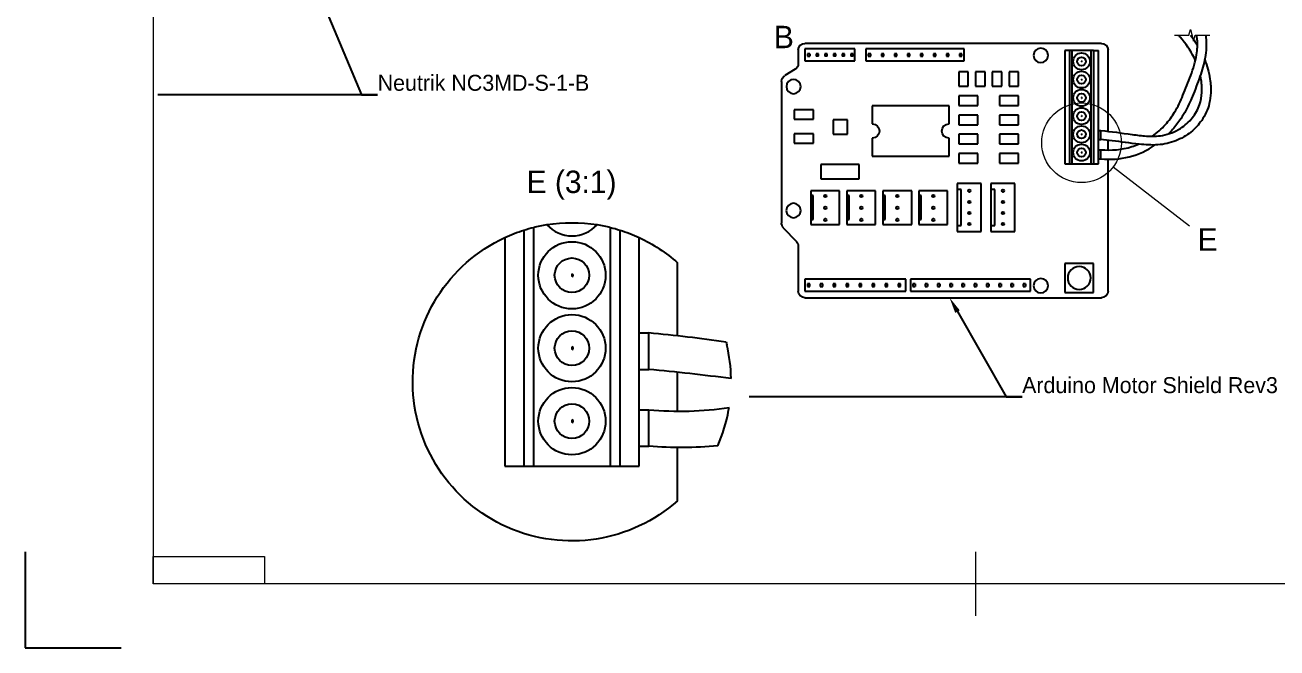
# Model space of a CAD drawing. Header units: millimetres. Extents: x 0 to 297, y 0 to 210.
# Drawn here: x 0 to 195.6, y 0 to 97.4 of the extents above; entities that cross this region are included whole.
import ezdxf
from ezdxf import colors
from ezdxf.entities.mleader import LeaderData, LeaderLine
from ezdxf.math import Vec2, Vec3

# ---------------------------------------------------------------- set-up
doc = ezdxf.new("R2010")
doc.units = ezdxf.units.MM
doc.header["$LTSCALE"] = 0.75
doc.linetypes.add('CENTER2', pattern=[28.575, 19.05, -3.175, 3.175, -3.175])
for name, color, linetype, lineweight in [('Annotations', 7, 'Continuous', 13), ('BORDER', 7, 'Continuous', 13), ('Break Lines', 7, 'Continuous', 13), ('Detail Boundary', 7, 'Continuous', 13), ('Leaders', 7, 'Continuous', 13), ('Section Lines', 7, 'CENTER2', 13), ('View Labels', 7, 'Continuous', 13), ('Visible', 7, 'Continuous', 25)]:
    doc.layers.add(name, color=color, linetype=linetype, lineweight=lineweight)
doc.styles.get("Standard").update_dxf_attribs({"font": ''})
doc.styles.get('Standard').set_extended_font_data('Inter Variable Text Medium')
picture_1 = doc.add_image_def('image1.png', size_in_pixel=(1400, 346))

# ---------------------------------------------------------------- blocks, each defined once
blk = doc.blocks.new('ISO_A4(L)_SHEET')
at = {"layer": 'BORDER'}
for p, q in [((20, 200), (20, 10)), ((148.5, 5), (148.5, 15)), ((287, 10), (20, 10))]:
    blk.add_line(p, q, dxfattribs=at)
at = {"layer": 'Defpoints'}
for p, q in [((0, 15), (0, 0)), ((0, 0), (15, 0))]:
    blk.add_line(p, q, dxfattribs=at)
blk = doc.blocks.new('*Z8')
at = {"layer": 'Break Lines'}
blk.add_lwpolyline([(179.532205, 95.759316), (181.812443, 95.759316), (182.056193, 96.669316), (182.543693, 94.849316), (182.787443, 95.759316), (185.067682, 95.759316)], dxfattribs=at)

msp = doc.modelspace()

# ---------------------------------------------------------------- linework, layer by layer
at = {"layer": 'Detail Boundary'}
msp.add_line((169.97, 75.18), (181.92, 66), dxfattribs=at)
msp.add_circle((165.04, 78.96), 6.22, dxfattribs=at)
at = {"layer": 'Visible'}
for p, q in [((168.14, 94.49), (121.82, 94.49)), ((120.79, 93.46), (120.79, 91.32)), ((129.62, 93.63), (121.82, 93.63)), ((121.82, 93.63), (121.82, 91.76)), ((122.2, 92.88), (122.2, 92.51)), ((122.57, 92.88), (122.2, 92.88)), ((122.2, 92.51), (122.57, 92.51)), ((122.57, 92.88), (122.57, 92.51)), ((123.93, 92.88), (123.56, 92.88)), ((123.56, 92.88), (123.56, 92.51)), ((123.93, 92.51), (123.56, 92.51)), ((123.93, 92.51), (123.93, 92.88)), ((125.29, 92.88), (124.91, 92.88)), ((124.91, 92.88), (124.91, 92.51)), ((125.29, 92.51), (124.91, 92.51)), ((125.29, 92.51), (125.29, 92.88)), ((126.65, 92.88), (126.27, 92.88)), ((126.27, 92.88), (126.27, 92.51)), ((126.65, 92.51), (126.27, 92.51)), ((126.65, 92.51), (126.65, 92.88)), ((128, 92.88), (127.63, 92.88)), ((127.63, 92.88), (127.63, 92.51)), ((128, 92.51), (127.63, 92.51)), ((128, 92.51), (128, 92.88)), ((129.36, 92.88), (128.99, 92.88)), ((128.99, 92.88), (128.99, 92.51)), ((129.36, 92.51), (128.99, 92.51)), ((129.36, 92.51), (129.36, 92.88)), ((129.62, 91.76), (129.62, 93.63)), ((146.72, 93.63), (131.35, 93.63)), ((131.35, 93.63), (131.35, 91.76)), ((132.1, 92.88), (131.72, 92.88)), ((131.72, 92.88), (131.72, 92.51)), ((131.72, 92.51), (132.1, 92.51)), ((132.1, 92.51), (132.1, 92.88)), ((134.14, 92.88), (133.76, 92.88)), ((133.76, 92.88), (133.76, 92.51)), ((133.76, 92.51), (134.14, 92.51)), ((134.14, 92.51), (134.14, 92.88)), ((136.17, 92.88), (135.8, 92.88)), ((135.8, 92.88), (135.8, 92.51)), ((135.8, 92.51), (136.17, 92.51)), ((136.17, 92.51), (136.17, 92.88)), ((138.21, 92.88), (137.83, 92.88)), ((137.83, 92.88), (137.83, 92.51)), ((137.83, 92.51), (138.21, 92.51)), ((138.21, 92.51), (138.21, 92.88)), ((140.24, 92.88), (139.87, 92.88)), ((139.87, 92.88), (139.87, 92.51)), ((139.87, 92.51), (140.24, 92.51)), ((140.24, 92.51), (140.24, 92.88)), ((142.28, 92.88), (141.9, 92.88)), ((141.9, 92.88), (141.9, 92.51)), ((141.9, 92.51), (142.28, 92.51)), ((142.28, 92.51), (142.28, 92.88)), ((144.31, 92.88), (143.94, 92.88)), ((143.94, 92.88), (143.94, 92.51)), ((143.94, 92.51), (144.31, 92.51)), ((144.31, 92.51), (144.31, 92.88)), ((146.35, 92.88), (145.97, 92.88)), ((145.97, 92.88), (145.97, 92.51)), ((145.97, 92.51), (146.35, 92.51)), ((146.35, 92.51), (146.35, 92.88)), ((146.72, 91.76), (146.72, 93.63)), ((163.17, 93.36), (162.42, 93.36)), ((162.42, 93.36), (162.42, 75.66)), ((163.54, 93.36), (163.17, 93.36)), ((163.17, 93.36), (163.17, 75.66)), ((163.54, 93.36), (163.54, 75.66)), ((166.54, 93.36), (163.54, 93.36)), ((166.54, 75.66), (166.54, 93.36)), ((166.92, 93.36), (166.54, 93.36)), ((166.92, 93.36), (167.67, 93.36)), ((166.92, 93.36), (166.92, 75.66)), ((167.67, 75.66), (167.67, 93.36)), ((169.17, 80.75), (169.17, 93.46)), ((120.3, 90.44), (118.66, 89.45)), ((121.82, 91.76), (129.62, 91.76)), ((131.35, 91.76), (146.72, 91.76)), ((145.84, 90.03), (145.84, 87.78)), ((147.34, 90.03), (145.84, 90.03)), ((147.34, 87.78), (147.34, 90.03)), ((148.46, 90.03), (148.46, 87.78)), ((149.96, 90.03), (148.46, 90.03)), ((149.96, 87.78), (149.96, 90.03)), ((151.09, 90.03), (151.09, 87.78)), ((152.59, 90.03), (151.09, 90.03)), ((152.59, 87.78), (152.59, 90.03)), ((153.71, 90.03), (153.71, 87.78)), ((155.21, 90.03), (153.71, 90.03)), ((155.21, 87.78), (155.21, 90.03)), ((165.04, 91.73), (165.04, 91.62)), ((118.17, 88.56), (118.17, 66.4)), ((165.04, 88.88), (165.04, 88.77)), ((145.84, 87.78), (147.34, 87.78)), ((145.84, 86.28), (145.84, 84.78)), ((148.84, 86.28), (145.84, 86.28)), ((148.46, 87.78), (149.96, 87.78)), ((148.84, 84.78), (148.84, 86.28)), ((151.09, 87.78), (152.59, 87.78)), ((155.21, 86.28), (152.21, 86.28)), ((152.21, 86.28), (152.21, 84.78)), ((153.71, 87.78), (155.21, 87.78)), ((155.21, 84.78), (155.21, 86.28)), ((120.16, 84.13), (120.16, 82.63)), ((123.16, 84.13), (120.16, 84.13)), ((123.16, 82.63), (123.16, 84.13)), ((144.34, 84.73), (132.34, 84.73)), ((132.34, 84.73), (132.34, 81.92)), ((144.34, 81.92), (144.34, 84.73)), ((145.84, 84.78), (148.84, 84.78)), ((152.21, 84.78), (155.21, 84.78)), ((165.04, 86.03), (165.04, 85.92)), ((120.16, 82.63), (123.16, 82.63)), ((126.21, 82.56), (126.21, 80.31)), ((128.46, 82.56), (126.21, 82.56)), ((128.46, 80.31), (128.46, 82.56)), ((148.84, 83.28), (145.84, 83.28)), ((145.84, 83.28), (145.84, 81.78)), ((148.84, 81.78), (148.84, 83.28)), ((155.21, 83.28), (152.21, 83.28)), ((152.21, 83.28), (152.21, 81.78)), ((155.21, 81.78), (155.21, 83.28)), ((165.04, 83.18), (165.04, 83.07)), ((123.16, 80.38), (120.16, 80.38)), ((120.16, 80.38), (120.16, 78.88)), ((123.16, 78.88), (123.16, 80.38)), ((126.21, 80.31), (128.46, 80.31)), ((145.84, 81.78), (148.84, 81.78)), ((148.84, 80.28), (145.84, 80.28)), ((145.84, 80.28), (145.84, 78.78)), ((148.84, 78.78), (148.84, 80.28)), ((152.21, 81.78), (155.21, 81.78)), ((155.21, 80.28), (152.21, 80.28)), ((152.21, 80.28), (152.21, 78.78)), ((155.21, 78.78), (155.21, 80.28)), ((165.04, 80.33), (165.04, 80.22)), ((167.67, 80.87), (168.04, 80.87)), ((168.04, 79.45), (168.04, 80.87)), ((168.04, 79.45), (168.04, 80.87)), ((120.16, 78.88), (123.16, 78.88)), ((132.34, 79.67), (132.34, 76.86)), ((144.34, 76.86), (144.34, 79.67)), ((145.84, 78.78), (148.84, 78.78)), ((152.21, 78.78), (155.21, 78.78)), ((167.67, 79.45), (168.04, 79.45)), ((169.17, 77.82), (169.17, 79.34)), ((132.34, 76.86), (144.34, 76.86)), ((148.84, 77.28), (145.84, 77.28)), ((145.84, 77.28), (145.84, 75.78)), ((148.84, 75.78), (148.84, 77.28)), ((155.21, 77.28), (152.21, 77.28)), ((152.21, 77.28), (152.21, 75.78)), ((155.21, 75.78), (155.21, 77.28)), ((165.04, 77.48), (165.04, 77.37)), ((167.67, 77.87), (168.04, 77.87)), ((167.67, 76.45), (168.04, 76.45)), ((168.04, 76.45), (168.04, 77.87)), ((168.04, 76.45), (168.04, 77.87)), ((169.17, 55.77), (169.17, 76.39)), ((124.3, 75.56), (124.3, 73.31)), ((130.3, 75.56), (124.3, 75.56)), ((130.3, 73.31), (130.3, 75.56)), ((145.84, 75.78), (148.84, 75.78)), ((152.21, 75.78), (155.21, 75.78)), ((162.42, 75.66), (163.17, 75.66)), ((163.17, 75.66), (163.54, 75.66)), ((163.54, 75.66), (166.54, 75.66)), ((166.54, 75.66), (166.92, 75.66)), ((166.92, 75.66), (167.67, 75.66)), ((124.3, 73.31), (130.3, 73.31)), ((149.37, 72.57), (145.62, 72.57)), ((145.62, 72.57), (145.62, 71.64)), ((149.37, 65.07), (149.37, 72.57)), ((154.62, 72.57), (150.87, 72.57)), ((150.87, 72.57), (150.87, 71.64)), ((154.62, 65.07), (154.62, 72.57)), ((127.25, 71.45), (122.75, 71.45)), ((122.75, 71.45), (122.75, 70.7)), ((122.75, 70.7), (122.75, 66.95)), ((123.12, 70.7), (122.75, 70.7)), ((123.12, 66.95), (123.12, 70.7)), ((127.25, 66.2), (127.25, 71.45)), ((132.87, 71.45), (128.37, 71.45)), ((128.37, 71.45), (128.37, 70.7)), ((128.37, 70.7), (128.37, 66.95)), ((128.75, 70.7), (128.37, 70.7)), ((128.75, 66.95), (128.75, 70.7)), ((132.87, 66.2), (132.87, 71.45)), ((138.5, 71.45), (134, 71.45)), ((134, 71.45), (134, 70.7)), ((134, 70.7), (134, 66.95)), ((134.37, 70.7), (134, 70.7)), ((134.37, 66.95), (134.37, 70.7)), ((138.5, 66.2), (138.5, 71.45)), ((144.12, 71.45), (139.62, 71.45)), ((139.62, 71.45), (139.62, 70.7)), ((139.62, 70.7), (139.62, 66.95)), ((140, 70.7), (139.62, 70.7)), ((140, 66.95), (140, 70.7)), ((144.12, 66.2), (144.12, 71.45)), ((145.62, 71.64), (145.62, 66.01)), ((146.25, 71.64), (145.62, 71.64)), ((146.25, 66.01), (146.25, 71.64)), ((150.87, 71.64), (150.87, 66.01)), ((151.5, 71.64), (150.87, 71.64)), ((151.5, 66.01), (151.5, 71.64)), ((122.75, 66.95), (122.75, 66.2)), ((122.75, 66.95), (123.12, 66.95)), ((128.37, 66.95), (128.37, 66.2)), ((128.37, 66.95), (128.75, 66.95)), ((134, 66.95), (134, 66.2)), ((134, 66.95), (134.37, 66.95)), ((139.62, 66.95), (139.62, 66.2)), ((139.62, 66.95), (140, 66.95)), ((77.93, 65.31), (77.93, 28.4)), ((79.43, 65.73), (79.43, 28.4)), ((91.43, 28.4), (91.43, 65.73)), ((92.93, 65.31), (92.93, 28.4)), ((118.45, 65.69), (120.51, 63.54)), ((122.75, 66.2), (127.25, 66.2)), ((128.37, 66.2), (132.87, 66.2)), ((134, 66.2), (138.5, 66.2)), ((139.62, 66.2), (144.12, 66.2)), ((145.62, 66.01), (145.62, 65.07)), ((145.62, 66.01), (146.25, 66.01)), ((145.62, 65.07), (149.37, 65.07)), ((150.87, 66.01), (150.87, 65.07)), ((150.87, 66.01), (151.5, 66.01)), ((150.87, 65.07), (154.62, 65.07)), ((74.93, 64.14), (74.93, 28.4)), ((95.93, 28.4), (95.93, 64.14)), ((120.79, 62.83), (120.79, 55.77)), ((101.93, 48.77), (101.93, 60.2)), ((166.92, 60.08), (162.42, 60.08)), ((162.42, 60.08), (162.42, 55.58)), ((166.92, 55.58), (166.92, 60.08)), ((85.43, 58.45), (85.43, 58.05)), ((137.57, 57.64), (121.82, 57.64)), ((121.82, 57.64), (121.82, 55.77)), ((122.57, 56.89), (122.2, 56.89)), ((122.2, 56.89), (122.2, 56.52)), ((122.57, 56.52), (122.57, 56.89)), ((124.22, 56.89), (124.22, 56.52)), ((124.6, 56.89), (124.22, 56.89)), ((124.6, 56.52), (124.6, 56.89)), ((126.25, 56.89), (126.25, 56.52)), ((126.62, 56.89), (126.25, 56.89)), ((126.62, 56.52), (126.62, 56.89)), ((128.27, 56.89), (128.27, 56.52)), ((128.65, 56.89), (128.27, 56.89)), ((128.65, 56.52), (128.65, 56.89)), ((130.3, 56.89), (130.3, 56.52)), ((130.67, 56.89), (130.3, 56.89)), ((130.67, 56.52), (130.67, 56.89)), ((132.32, 56.89), (132.32, 56.52)), ((132.7, 56.89), (132.32, 56.89)), ((132.7, 56.52), (132.7, 56.89)), ((134.35, 56.89), (134.35, 56.52)), ((134.72, 56.89), (134.35, 56.89)), ((134.72, 56.52), (134.72, 56.89)), ((136.37, 56.89), (136.37, 56.52)), ((136.75, 56.89), (136.37, 56.89)), ((136.75, 56.52), (136.75, 56.89)), ((137.57, 55.77), (137.57, 57.64)), ((157.07, 57.64), (138.32, 57.64)), ((138.32, 57.64), (138.32, 55.77)), ((138.7, 56.89), (138.7, 56.52)), ((139.07, 56.89), (138.7, 56.89)), ((139.07, 56.89), (139.07, 56.52)), ((140.61, 56.89), (140.61, 56.52)), ((140.99, 56.89), (140.61, 56.89)), ((140.99, 56.89), (140.99, 56.52)), ((142.52, 56.89), (142.52, 56.52)), ((142.9, 56.89), (142.52, 56.89)), ((142.9, 56.89), (142.9, 56.52)), ((144.44, 56.89), (144.44, 56.52)), ((144.81, 56.89), (144.44, 56.89)), ((144.81, 56.89), (144.81, 56.52)), ((146.35, 56.89), (146.35, 56.52)), ((146.72, 56.89), (146.35, 56.89)), ((146.72, 56.89), (146.72, 56.52)), ((148.26, 56.89), (148.26, 56.52)), ((148.64, 56.89), (148.26, 56.89)), ((148.64, 56.89), (148.64, 56.52)), ((150.17, 56.89), (150.17, 56.52)), ((150.55, 56.89), (150.17, 56.89)), ((150.55, 56.89), (150.55, 56.52)), ((152.09, 56.89), (152.09, 56.52)), ((152.46, 56.89), (152.09, 56.89)), ((152.46, 56.89), (152.46, 56.52)), ((154, 56.89), (154, 56.52)), ((154.37, 56.89), (154, 56.89)), ((154.37, 56.89), (154.37, 56.52)), ((155.91, 56.89), (155.91, 56.52)), ((156.29, 56.89), (155.91, 56.89)), ((156.29, 56.89), (156.29, 56.52)), ((157.07, 55.77), (157.07, 57.64)), ((121.82, 55.77), (137.57, 55.77)), ((122.2, 56.52), (122.57, 56.52)), ((124.22, 56.52), (124.6, 56.52)), ((126.25, 56.52), (126.62, 56.52)), ((128.27, 56.52), (128.65, 56.52)), ((130.3, 56.52), (130.67, 56.52)), ((132.32, 56.52), (132.7, 56.52)), ((134.35, 56.52), (134.72, 56.52)), ((136.37, 56.52), (136.75, 56.52)), ((138.32, 55.77), (157.07, 55.77)), ((138.7, 56.52), (139.07, 56.52)), ((140.61, 56.52), (140.99, 56.52)), ((142.52, 56.52), (142.9, 56.52)), ((144.44, 56.52), (144.81, 56.52)), ((146.35, 56.52), (146.72, 56.52)), ((148.26, 56.52), (148.64, 56.52)), ((150.17, 56.52), (150.55, 56.52)), ((152.09, 56.52), (152.46, 56.52)), ((154, 56.52), (154.37, 56.52)), ((155.91, 56.52), (156.29, 56.52)), ((162.42, 55.58), (166.92, 55.58)), ((121.82, 54.74), (168.14, 54.74)), ((95.93, 49.24), (97.43, 49.24)), ((97.43, 43.54), (97.43, 49.24)), ((97.43, 43.54), (97.43, 49.24)), ((85.43, 47.05), (85.43, 46.65)), ((95.93, 43.54), (97.43, 43.54)), ((101.93, 37.02), (101.93, 43.09)), ((95.93, 37.24), (97.43, 37.24)), ((97.43, 31.54), (97.43, 37.24)), ((97.43, 31.54), (97.43, 37.24)), ((85.43, 35.65), (85.43, 35.25)), ((95.93, 31.54), (97.43, 31.54)), ((101.93, 23), (101.93, 31.32)), ((74.93, 28.4), (77.93, 28.4)), ((77.93, 28.4), (79.43, 28.4)), ((79.43, 28.4), (91.43, 28.4)), ((91.43, 28.4), (92.93, 28.4)), ((92.93, 28.4), (95.93, 28.4))]:
    msp.add_line(p, q, dxfattribs=at)
at = {"layer": 'Visible', "extrusion": (0, 0, -1)}
for centre, radius in [((-158.67, 92.61), 1.13), ((-120.04, 87.74), 1.12), ((-120.04, 68.37), 1.13), ((-164.67, 57.83), 1.79), ((-158.67, 56.61), 1.13)]:
    msp.add_circle(centre, radius, dxfattribs=at)
at = {"layer": 'Visible'}
for centre, radius in [((165.04, 91.68), 1.31), ((165.04, 91.68), 0.675), ((165.04, 88.83), 1.31), ((165.04, 88.83), 0.675), ((165.04, 85.98), 1.31), ((165.04, 85.98), 0.675), ((165.04, 83.13), 1.31), ((165.04, 83.13), 0.675), ((165.04, 80.28), 1.31), ((165.04, 80.28), 0.675), ((165.04, 77.43), 1.31), ((165.04, 77.43), 0.675), ((125, 70.66), 0.187), ((130.62, 70.66), 0.187), ((136.25, 70.66), 0.187), ((141.87, 70.66), 0.187), ((147.5, 71.45), 0.188), ((152.75, 71.45), 0.188), ((125, 68.79), 0.187), ((130.62, 68.79), 0.187), ((136.25, 68.79), 0.187), ((141.87, 68.79), 0.187), ((147.5, 69.72), 0.188), ((152.75, 69.72), 0.188), ((125, 66.91), 0.187), ((130.62, 66.91), 0.187), ((136.25, 66.91), 0.187), ((141.87, 66.91), 0.187), ((147.5, 68), 0.188), ((152.75, 68), 0.188), ((147.5, 66.27), 0.188), ((152.75, 66.27), 0.188), ((85.43, 58.25), 5.25), ((85.43, 58.25), 2.7), ((85.43, 46.85), 5.25), ((85.43, 46.85), 2.7), ((85.43, 35.45), 5.25), ((85.43, 35.45), 2.7)]:
    msp.add_circle(centre, radius, dxfattribs=at)
at = {"layer": 'Visible', "extrusion": (0, 0, -1)}
for centre, radius, start, end in [((-121.82, 93.46), 1.03, 360, 90), ((-168.14, 93.46), 1.03, 90, 180), ((-119.76, 91.32), 1.03, 180, 238.733), ((-119.2, 88.56), 1.03, 360, 58.733), ((-132.34, 80.79), 1.12, 90, 270), ((-144.34, 80.79), 1.12, 270, 90), ((-85.43, 41.6), 24.87, 80.933, 99.067), ((-85.43, 41.6), 24.87, 65.0286, 72.4508), ((-85.43, 41.6), 24.87, 72.4508, 76.0424), ((-85.43, 41.6), 24.87, 76.0424, 80.933), ((-85.43, 41.6), 24.87, 99.067, 103.967), ((-85.43, 41.6), 24.87, 103.967, 107.5587), ((-85.43, 41.6), 24.87, 107.5587, 114.9815), ((-119.2, 66.4), 1.03, 316.2513, 0), ((-85.43, 41.6), 24.87, 228.4244, 65.0286), ((-85.43, 41.6), 24.87, 114.9815, 131.5756), ((-119.76, 62.83), 1.03, 136.2513, 180), ((-121.82, 55.77), 1.03, 270, 0), ((-168.14, 55.77), 1.03, 180, 270)]:
    msp.add_arc(centre, radius, start, end, dxfattribs=at)
at = {"layer": 'Visible'}
for centre, radius, start, end in [((165.04, 91.68), 0.0509, 270.5552, 89.4448), ((165.04, 88.83), 0.0509, 270.5552, 89.4448), ((165.04, 85.98), 0.0509, 270.5552, 89.4448), ((165.04, 83.13), 0.0509, 270.5552, 89.4448), ((165.04, 80.28), 0.0509, 270.5552, 89.4448), ((169.36, 89.03), 12.65, 264.0455, 304.5866), ((165.04, 77.43), 0.0509, 270.5552, 89.4448), ((85.43, 69.65), 5.25, 221.7178, 318.2822), ((85.43, 58.25), 0.204, 270.5552, 89.4448), ((70.18, -234.65), 285.19, 82.0729, 84.5156), ((85.43, 46.85), 0.204, 270.5552, 89.4448), ((85.43, 41.6), 24.87, 1.1624, 13.4478), ((85.43, 41.6), 24.87, 336.3125, 349.7415), ((84.74, 41.72), 25.57, 349.7505, 350.6625), ((85.43, 35.45), 0.204, 270.5552, 89.4448)]:
    msp.add_arc(centre, radius, start, end, dxfattribs=at)
for points, knots in [([(176.09, 79.97), (176.09, 79.97), (176.1, 79.97), (176.84, 80.51), (177.53, 81.14), (178.68, 82.42), (179.17, 83.07), (180.09, 84.58), (180.48, 85.45), (181.29, 87.37), (181.71, 88.43), (182.48, 90.54), (182.83, 91.63), (183.14, 93.52), (183.18, 94.35), (183.08, 95.33), (183.05, 95.55), (183.01, 95.76)], [1.160673, 1.160673, 1.160673, 1.160673, 1.161782, 1.161782, 1.528304, 1.528304, 1.869014, 1.869014, 2.302952, 2.302952, 2.75287, 2.75287, 3.200206, 3.200206, 3.560059, 3.560059, 3.663668, 3.663668, 3.663668, 3.663668]), ([(184.42, 95.76), (184.46, 95.48), (184.49, 95.2), (184.56, 93.95), (184.47, 92.91), (184.06, 90.91), (183.74, 89.91), (183.02, 87.9), (182.62, 86.85), (182.07, 85.56), (181.94, 85.26), (181.39, 84.09), (180.93, 83.26), (179.99, 81.91), (179.56, 81.35), (178.92, 80.66), (178.77, 80.5), (178.61, 80.34)], [10.783878, 10.783878, 10.783878, 10.783878, 10.910117, 10.910117, 11.34173, 11.34173, 11.752634, 11.752634, 12.198767, 12.198767, 12.336738, 12.336738, 12.751657, 12.751657, 13.045556, 13.045556, 13.137117, 13.137117, 13.137117, 13.137117]), ([(182.82, 91.81), (182.75, 91.97), (182.68, 92.12), (182.03, 93.4), (181.3, 94.47), (180.37, 95.55), (180.28, 95.66), (180.18, 95.76)], [3.3530689, 3.3530689, 3.3530689, 3.3530689, 3.4245065, 3.4245065, 3.947543, 3.947543, 4.0038033, 4.0038033, 4.0038033, 4.0038033]), ([(184.27, 91.94), (184.66, 90.97), (184.94, 89.95), (185.2, 88.21), (185.25, 87.48), (185.19, 86.19), (185.12, 85.64), (184.77, 84.17), (184.36, 83.26), (183.33, 81.78), (182.76, 81.16), (181.41, 80.07), (180.61, 79.61), (178.88, 78.91), (177.91, 78.7), (175.97, 78.57), (174.99, 78.64), (172.6, 78.89), (171.19, 79.11), (169.21, 79.34), (168.63, 79.39), (168.04, 79.45)], [10.551678, 10.551678, 10.551678, 10.551678, 10.981818, 10.981818, 11.286151, 11.286151, 11.518311, 11.518311, 11.912856, 11.912856, 12.244941, 12.244941, 12.607244, 12.607244, 12.994914, 12.994914, 13.383571, 13.383571, 13.959183, 13.959183, 14.199491, 14.199491, 14.199491, 14.199491]), ([(168.04, 80.87), (169.66, 80.72), (171.29, 80.48), (173.68, 80.15), (174.42, 80.05), (176, 79.95), (176.85, 79.96), (178.66, 80.29), (179.63, 80.67), (181.18, 81.66), (181.82, 82.23), (182.83, 83.48), (183.22, 84.18), (183.68, 85.53), (183.8, 86.19), (183.87, 87.59), (183.81, 88.34), (183.65, 89.23), (183.63, 89.38), (183.59, 89.53)], [0, 0, 0, 0, 0.670125, 0.670125, 0.970357, 0.970357, 1.303831, 1.303831, 1.707976, 1.707976, 2.039589, 2.039589, 2.357456, 2.357456, 2.633457, 2.633457, 2.95326, 2.95326, 3.016417, 3.016417, 3.016417, 3.016417]), ([(168.04, 77.87), (169.67, 77.73), (171.34, 77.86), (173.25, 78.47), (173.61, 78.6), (173.95, 78.75)], [0, 0, 0, 0, 0.6742479, 0.6742479, 0.8292248, 0.8292248, 0.8292248, 0.8292248]), ([(109.51, 47.82), (109.51, 47.82), (109.51, 47.81), (109.53, 47.72), (109.57, 47.58), (109.62, 47.38)], [-0.05370523, -0.05370523, -0.05370523, -0.05370523, -0.0381481, -0.0381481, 0, 0, 0, 0])]:
    msp.add_open_spline(points, degree=3, knots=knots, dxfattribs=at)
for points in [[(182.05, 95.76), (182.44, 95.25), (182.81, 94.72), (183.14, 94.18)], [(110.29, 42.1), (105.98, 42.66), (101.71, 43.15), (97.43, 43.54)], [(97.43, 37.24), (101.62, 36.87), (105.85, 36.95), (109.97, 37.57)], [(108.2, 31.61), (104.64, 31.24), (101.03, 31.24), (97.43, 31.54)]]:
    msp.add_open_spline(points, degree=3, dxfattribs=at)

# ---------------------------------------------------------------- block references
at = {"layer": 'BORDER'}
msp.add_blockref('ISO_A4(L)_SHEET', (0, 0), dxfattribs=at)
at = {"layer": 'Break Lines'}
msp.add_blockref('*Z8', (0, 0), dxfattribs=at)

# ---------------------------------------------------------------- texts
at = {"layer": 'Detail Boundary', "insert": (184.73, 63.84), "char_height": 3.5, "attachment_point": 5}
msp.add_mtext('E', dxfattribs=at)
at = {"layer": 'Section Lines', "insert": (118.53, 95.49), "char_height": 3.5, "attachment_point": 5}
msp.add_mtext('B', dxfattribs=at)
at = {"layer": 'View Labels', "insert": (85.37, 70.05), "char_height": 3.5, "width": 15.0923, "attachment_point": 8}
msp.add_mtext('E (3:1)', dxfattribs=at)

# ---------------------------------------------------------------- pictures from other files: only their frames are drawn
at = {"layer": 'Annotations', "linetype": 'Continuous', "lineweight": 0}
image = msp.add_image(picture_1, insert=(20, 10), size_in_units=(17.4, 4.3), dxfattribs=at)
image.dxf.flags = 15

# ---------------------------------------------------------------- leaders
at = {"layer": 'Leaders'}
ml = msp.add_multileader_mtext('Standard', dxfattribs=at)
ml.set_content('Neutrik NC3MD-S-1-B', color=256)
ml.set_leader_properties()
ml.build(insert=Vec2(0, 0))
ml.multileader.update_dxf_attribs({"text_left_attachment_type": 5, "text_right_attachment_type": 5, "dogleg_length": 2.5, "arrow_head_size": 2.5})
ctx = ml.context
ctx.base_point, ctx.char_height, ctx.arrow_head_size, ctx.landing_gap_size, ctx.plane_origin = Vec3(55.08, 86.47), 2.5, 2.5, 0, Vec3(43.33, 151.12)
ctx.left_attachment, ctx.right_attachment = 5, 5
notes = []
notes.append((ctx, [(0, (1, 1, 0), (52.58, 86.47), (1, 0), 2.5, [(0, [(45.36, 103.47)], 0, [])])]))
ctx.mtext.insert, ctx.mtext.width, ctx.mtext.flow_direction = Vec3(55.08, 89.58), 51.8303, 5
ml = msp.add_multileader_mtext('Standard', dxfattribs=at)
ml.set_content('{\\C0;Arduino Motor Shield Rev3}', color=256)
ml.set_leader_properties()
ml.build(insert=Vec2(0, 0))
ml.multileader.update_dxf_attribs({"text_left_attachment_type": 5, "text_right_attachment_type": 5, "dogleg_length": 2.5, "arrow_head_size": 2.5})
ctx = ml.context
ctx.base_point, ctx.char_height, ctx.arrow_head_size, ctx.landing_gap_size, ctx.plane_origin = Vec3(155.75, 39.23), 2.5, 2.5, 0, Vec3(142.73, 33.28)
ctx.left_attachment, ctx.right_attachment = 5, 5
notes.append((ctx, [(1, (1, 1, 0), (153.25, 39.23), (1, 0), 2.5, [(0, [(144.42, 54.74)], 0, [])])]))
ctx.mtext.insert, ctx.mtext.flow_direction = Vec3(155.75, 42.33), 5
for ctx, leaders in notes:
    for number, flags, end, landing, length, lines in leaders:
        leader = LeaderData()
        leader.index, (leader.has_last_leader_line, leader.has_dogleg_vector, leader.attachment_direction) = number, flags
        leader.last_leader_point, leader.dogleg_vector, leader.dogleg_length = Vec3(end), Vec3(landing), length
        for number, points, colour, breaks in lines:
            line = LeaderLine()
            line.index, line.vertices, line.color, line.breaks = number, Vec3.list(points), colors.encode_raw_color(colour), breaks
            leader.lines.append(line)
        ctx.leaders.append(leader)

doc.saveas('drawing.dxf')
